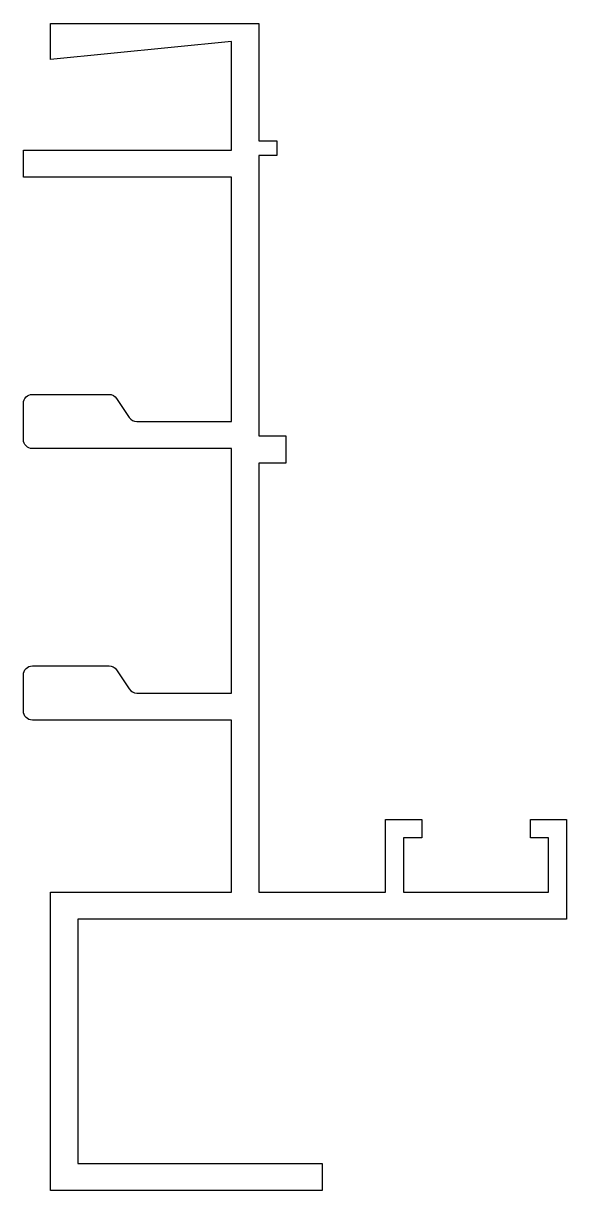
# Model space of a CAD drawing. Extents: x 1196.5 to 1226.5, y 665.1 to 729.6.
import ezdxf

# ---------------------------------------------------------------- set-up
doc = ezdxf.new("R2010")
doc.units = 0
doc.layers.add('ANA', color=220, linetype='CONTINUOUS')

msp = doc.modelspace()

# ---------------------------------------------------------------- linework, layer by layer
at = {"layer": 'ANA'}
msp.add_lwpolyline([(1196.464, 722.6), (1207.964, 722.6), (1207.964, 728.6), (1197.964, 727.6), (1197.964, 729.6), (1209.464, 729.6), (1209.464, 723.1), (1210.464, 723.1), (1210.464, 722.3), (1209.464, 722.3), (1209.464, 706.8), (1210.964, 706.8), (1210.964, 705.3), (1209.464, 705.3), (1209.464, 681.6), (1216.464, 681.6), (1216.464, 685.6), (1218.464, 685.6), (1218.464, 684.6), (1217.464, 684.6), (1217.464, 681.6), (1225.464, 681.6), (1225.464, 684.6), (1224.464, 684.6), (1224.464, 685.6), (1226.464, 685.6), (1226.464, 680.1), (1199.464, 680.1), (1199.464, 666.6), (1212.964, 666.6), (1212.964, 665.1), (1197.964, 665.1), (1197.964, 681.6), (1207.964, 681.6), (1207.964, 691.097), (1196.964, 691.097, -0.414214), (1196.464, 691.597), (1196.464, 693.597, -0.414214), (1196.964, 694.097), (1201.196, 694.097, -0.250765), (1201.612, 693.875), (1202.315, 692.82, 0.250765), (1202.731, 692.597), (1207.964, 692.597), (1207.964, 706.1), (1196.964, 706.1, -0.414214), (1196.464, 706.6), (1196.464, 708.6, -0.414214), (1196.964, 709.1), (1201.196, 709.1, -0.250765), (1201.612, 708.877), (1202.315, 707.822, 0.250765), (1202.731, 707.6), (1207.964, 707.6), (1207.964, 721.1), (1196.464, 721.1)], format="xyb", close=True, dxfattribs=at)

doc.saveas('drawing.dxf')
